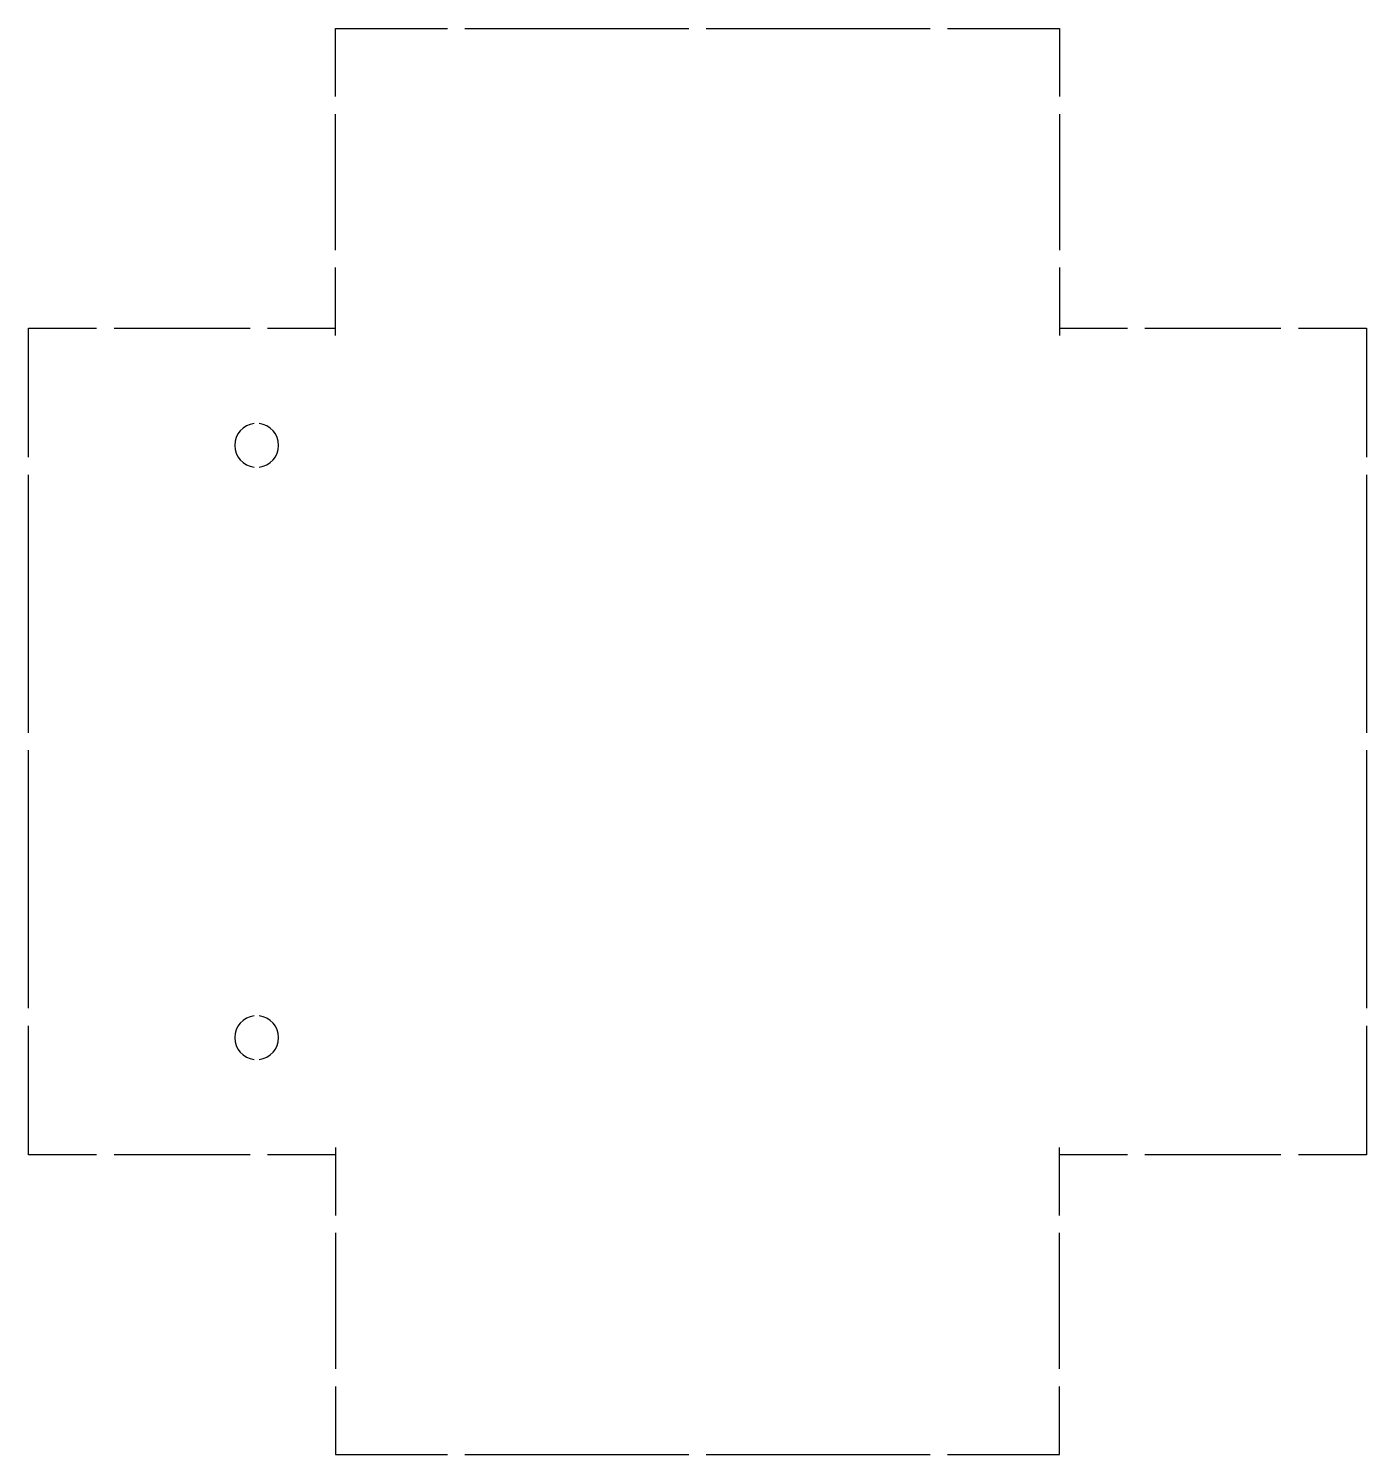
# Model space of a CAD drawing. Extents: x -48 to 258, y -33 to 292.
import ezdxf

# ---------------------------------------------------------------- set-up
doc = ezdxf.new("R2010")
doc.units = 0
doc.layers.add('2', color=1, linetype='CONTINUOUS')
doc.layers.add('3', color=2, linetype='CONTINUOUS')

msp = doc.modelspace()

# ---------------------------------------------------------------- linework, layer by layer
at = {"layer": '2', "color": 1}
for centre, start, end in [((4.499998, 196.737887), 96.875507, 263.124493), ((4.499998, 196.737887), 276.875507, 83.124493), ((4.499998, 61.73791), 96.875507, 263.124493), ((4.499998, 61.73791), 276.875507, 83.124493)]:
    msp.add_arc(centre, 4.99999, start, end, dxfattribs=at)
at = {"layer": '3', "color": 2}
for p, q in [((22.49999, 291.737909), (47.999994, 291.737909)), ((22.49999, 276.237909), (22.49999, 291.737909)), ((51.999994, 291.737909), (103.000002, 291.737909)), ((107.000002, 291.737909), (158.000009, 291.737909)), ((162.000009, 291.737909), (187.500013, 291.737909)), ((187.500013, 291.737909), (187.500013, 276.237909)), ((22.49999, 241.237908), (22.49999, 272.237909)), ((187.500013, 272.237909), (187.500013, 241.237908)), ((22.49999, 221.737908), (22.49999, 237.237908)), ((187.500013, 237.237908), (187.500013, 221.737908)), ((-47.500011, 223.437909), (-32.000011, 223.437909)), ((-47.500011, 194.037905), (-47.500011, 223.437909)), ((-28.000011, 223.437909), (2.99999, 223.437909)), ((6.99999, 223.437909), (22.49999, 223.437909)), ((187.500013, 223.437909), (203.000013, 223.437909)), ((207.000013, 223.437909), (238.000014, 223.437909)), ((242.000014, 223.437909), (257.500014, 223.437909)), ((257.500014, 223.437909), (257.500014, 194.037905)), ((-47.500011, 131.237899), (-47.500011, 190.037905)), ((257.500014, 190.037905), (257.500014, 131.237899)), ((-47.500011, 68.437892), (-47.500011, 127.237899)), ((257.500014, 127.237899), (257.500014, 68.437892)), ((-47.500011, 35.037889), (-47.500011, 64.437892)), ((257.500014, 64.437892), (257.500014, 35.037889)), ((22.49999, 36.73789), (22.49999, 21.237889)), ((187.500013, 21.237889), (187.500013, 36.73789)), ((-32.000011, 35.037889), (-47.500011, 35.037889)), ((2.99999, 35.037889), (-28.000011, 35.037889)), ((22.49999, 35.037889), (6.99999, 35.037889)), ((203.000013, 35.037889), (187.500013, 35.037889)), ((238.000014, 35.037889), (207.000013, 35.037889)), ((257.500014, 35.037889), (242.000014, 35.037889)), ((22.49999, 17.237889), (22.49999, -13.762111)), ((187.500013, -13.762111), (187.500013, 17.237889)), ((22.49999, -17.762111), (22.49999, -33.262111)), ((187.500013, -33.262111), (187.500013, -17.762111)), ((22.49999, -33.262111), (47.999994, -33.262111)), ((51.999994, -33.262111), (103.000002, -33.262111)), ((107.000002, -33.262111), (158.000009, -33.262111)), ((162.000009, -33.262111), (187.500013, -33.262111))]:
    msp.add_line(p, q, dxfattribs=at)

doc.saveas('drawing.dxf')
